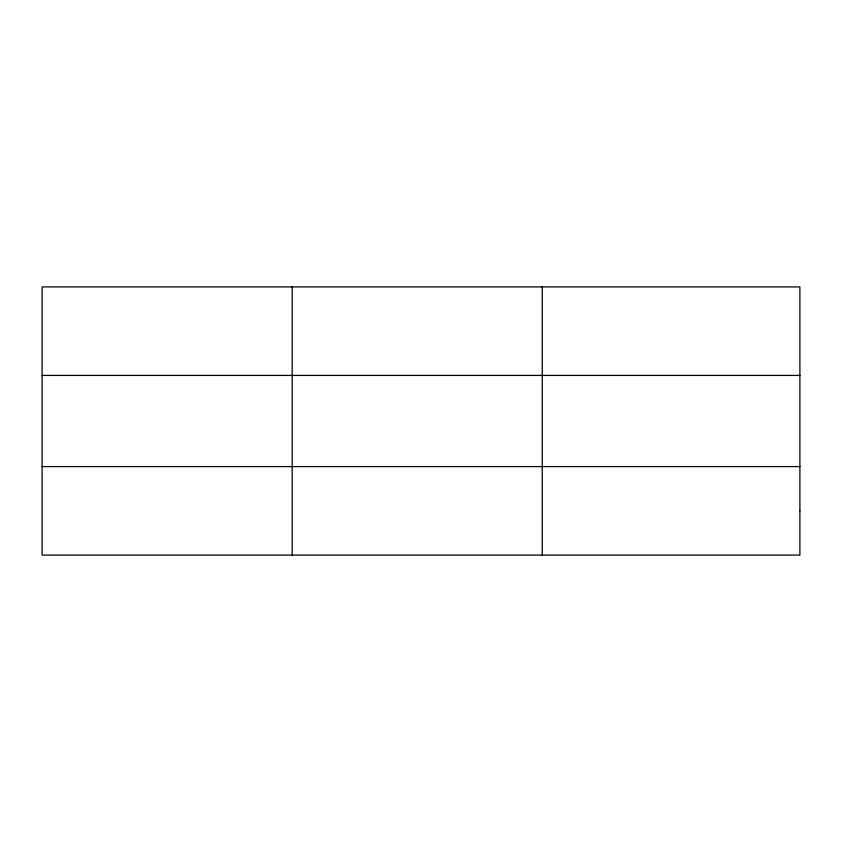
<?xml version="1.0" encoding="UTF-8"?>
<svg xmlns="http://www.w3.org/2000/svg" width="842" height="842" viewBox="0 0 842 842"><rect width="100%" height="100%" fill="white"/><g stroke="black" fill="none" stroke-linecap="round" stroke-linejoin="round"><path stroke-width="1.26" d="M292.174 555.088L292.174 286.912M542.248 555.088L542.248 286.912M42.1 375.416L799.9 375.416M42.1 466.584L799.9 466.584M799.9 510.841L799.9 555.088L42.1 555.088L42.1 286.912L799.9 286.912L799.9 510.841"/></g></svg>
